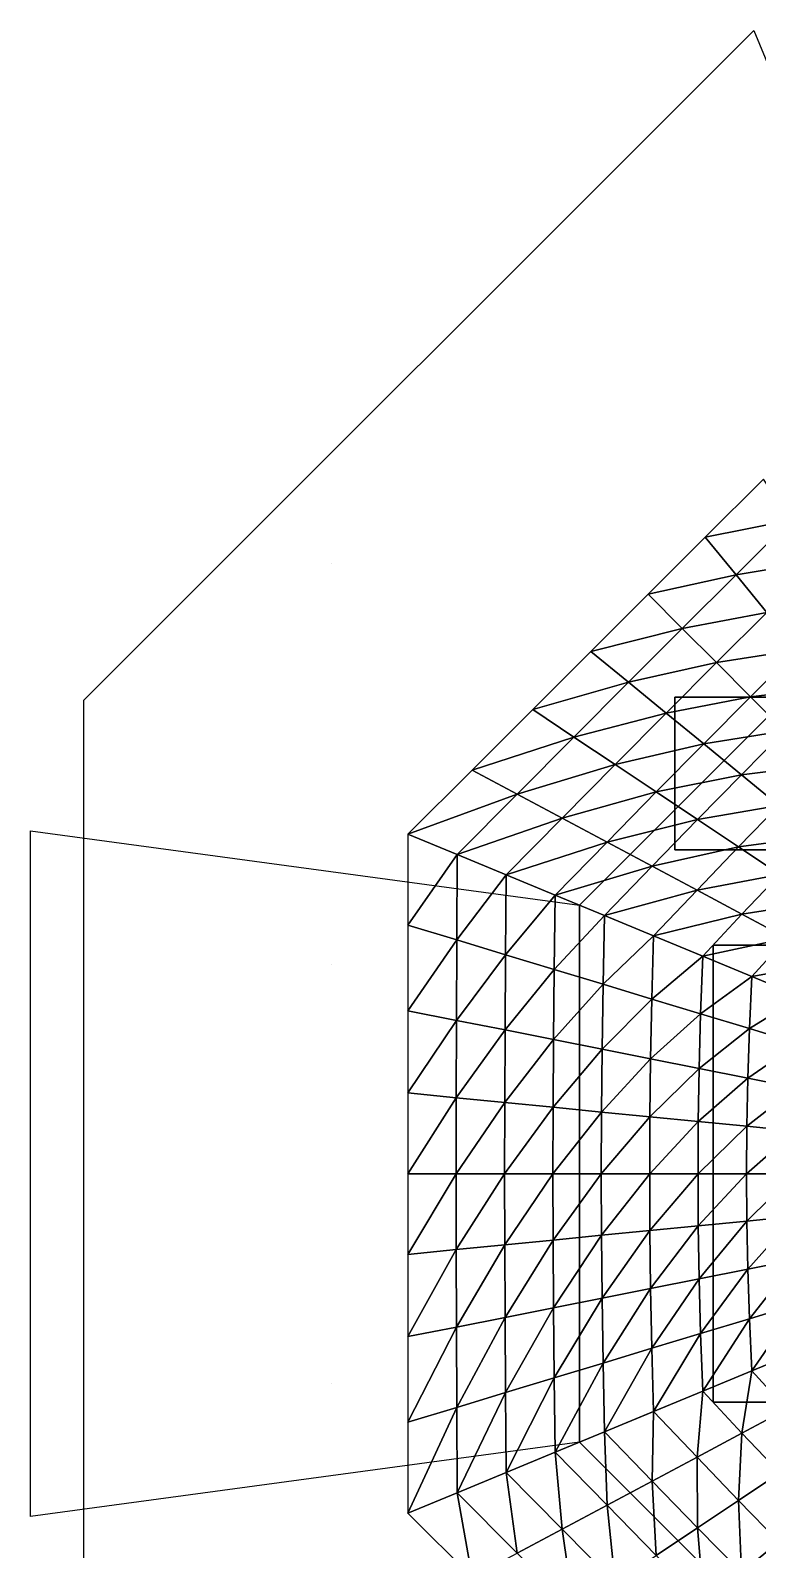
# Model space of a CAD drawing. Header units: metres. Extents: x -6.3 to 5, y -6 to 6.
# Drawn here: x -6.28 to -2.47, y -1.97 to 6 of the extents above; entities that cross this region are included whole.
import ezdxf

# ---------------------------------------------------------------- set-up
doc = ezdxf.new("R2010")
doc.units = ezdxf.units.M
for name, color, linetype in [('ACO_3D', 1, 'CONTINUOUS'), ('DECK', 32, 'CONTINUOUS'), ('FUNDACAO', 5, 'CONTINUOUS'), ('MEMBRANA_3D', 3, 'CONTINUOUS'), ('MOBILIARIO', 9, 'CONTINUOUS'), ('PAREDES', 7, 'CONTINUOUS'), ('VIDRO_3D', 4, 'CONTINUOUS')]:
    doc.layers.add(name, color=color, linetype=linetype)

msp = doc.modelspace()

# ---------------------------------------------------------------- linework, layer by layer
at = {"layer": 'ACO_3D'}
for points in [[(3.4, 1.4083, 2.7), (1.4083, 3.4, 2.7), (-1.4083, 3.4, 2.7), (-3.4, 1.4083, 2.7), (-3.4, -1.4083, 2.7), (-1.4083, -3.4, 2.7), (1.4083, -3.4, 2.7), (3.4, -1.4083, 2.7), (3.4, 1.4083, 2.7)], [(-6.2801, 1.8, -0.2), (-6.2801, 1.8, 2.4)], [(-3.4, 1.4083, 2.7), (-0.6929, 0.287, 4.6)], [(-3.4, 1.4083, 0), (-3.4, 1.4083, 2.7)], [(-3.4, -1.4083, 2.7), (-0.6929, -0.287, 4.6)], [(-3.4, -1.4083, 0), (-3.4, -1.4083, 2.7)], [(-6.2801, -1.8, -0.2), (-6.2801, -1.8, 2.4)]]:
    msp.add_polyline3d(points, dxfattribs=at)
at = {"layer": 'DECK'}
msp.add_polyline3d([(-1.4083, 3.4, 0), (-3.4, 1.4083, 0), (-3.4, -1.4083, 0), (-1.4083, -3.4, 0), (-2.4853, -6, 0), (-6, -2.4853, 0), (-6, 2.4853, 0), (-2.4853, 6, 0), (-1.4083, 3.4, 0)], dxfattribs=at)
at = {"layer": 'FUNDACAO'}
for points in [[(-4.7, 3.2, -0.2), (-4.7, 3.2, -2)], [(-6.0801, 1.8, -0.2), (-6.0801, 1.8, -2)], [(-4.7, 1.1, -0.2), (-4.7, 1.1, -2)], [(-3.4, 0, -0.2), (-3.4, 0, -2)], [(-4.7, -1.1, -0.2), (-4.7, -1.1, -2)], [(-6.0801, -1.8, -0.2), (-6.0801, -1.8, -2)]]:
    msp.add_polyline3d(points, dxfattribs=at)
at = {"layer": 'MEMBRANA_3D'}
for points in [[(-2.2915, 3.4295, 2.6793), (-2.4358, 3.6454, 2.35), (-2.7411, 3.34, 2.35)], [(-2.2915, 3.4295, 2.6793), (-2.7411, 3.34, 2.35), (-2.5793, 3.1429, 2.7212)], [(-2.1473, 3.2137, 2.8622), (-2.2915, 3.4295, 2.6793), (-2.5793, 3.1429, 2.7212)], [(-2.5793, 3.1429, 2.7212), (-2.7411, 3.34, 2.35), (-3.0406, 3.0406, 2.35)], [(-2.1473, 3.2137, 2.8622), (-2.5793, 3.1429, 2.7212), (-2.4175, 2.9457, 2.9)], [(-2.5793, 3.1429, 2.7212), (-3.0406, 3.0406, 2.35), (-2.8613, 2.8613, 2.7348)], [(-2.4175, 2.9457, 2.9), (-2.5793, 3.1429, 2.7212), (-2.8613, 2.8613, 2.7348)], [(-2.8613, 2.8613, 2.7348), (-3.0406, 3.0406, 2.35), (-3.34, 2.7411, 2.35)], [(-2.4175, 2.9457, 2.9), (-2.8613, 2.8613, 2.7348), (-2.682, 2.682, 2.9124)], [(-2.2557, 2.7485, 3.0752), (-2.4175, 2.9457, 2.9), (-2.682, 2.682, 2.9124)], [(-2.8613, 2.8613, 2.7348), (-3.34, 2.7411, 2.35), (-3.1429, 2.5793, 2.7212)], [(-2.682, 2.682, 2.9124), (-2.8613, 2.8613, 2.7348), (-3.1429, 2.5793, 2.7212)], [(-3.1429, 2.5793, 2.7212), (-3.34, 2.7411, 2.35), (-3.6454, 2.4358, 2.35)], [(-2.2557, 2.7485, 3.0752), (-2.682, 2.682, 2.9124), (-2.5027, 2.5027, 3.0863)], [(-2.0939, 2.5514, 3.2465), (-2.2557, 2.7485, 3.0752), (-2.5027, 2.5027, 3.0863)], [(-2.682, 2.682, 2.9124), (-3.1429, 2.5793, 2.7212), (-2.9457, 2.4175, 2.9)], [(-2.5027, 2.5027, 3.0863), (-2.682, 2.682, 2.9124), (-2.9457, 2.4175, 2.9)], [(-3.1429, 2.5793, 2.7212), (-3.6454, 2.4358, 2.35), (-3.4295, 2.2915, 2.6793)], [(-2.9457, 2.4175, 2.9), (-3.1429, 2.5793, 2.7212), (-3.4295, 2.2915, 2.6793)], [(-2.0939, 2.5514, 3.2465), (-2.5027, 2.5027, 3.0863), (-2.3234, 2.3234, 3.2563)], [(-2.5027, 2.5027, 3.0863), (-2.9457, 2.4175, 2.9), (-2.7485, 2.2557, 3.0752)], [(-2.3234, 2.3234, 3.2563), (-2.5027, 2.5027, 3.0863), (-2.7485, 2.2557, 3.0752)], [(-3.4295, 2.2915, 2.6793), (-3.6454, 2.4358, 2.35), (-3.9629, 2.1182, 2.35)], [(-2.9457, 2.4175, 2.9), (-3.4295, 2.2915, 2.6793), (-3.2137, 2.1473, 2.8622)], [(-2.7485, 2.2557, 3.0752), (-2.9457, 2.4175, 2.9), (-3.2137, 2.1473, 2.8622)], [(-2.3234, 2.3234, 3.2563), (-2.7485, 2.2557, 3.0752), (-2.5514, 2.0939, 3.2465)], [(-2.144, 2.144, 3.4221), (-2.3234, 2.3234, 3.2563), (-2.5514, 2.0939, 3.2465)], [(-3.4295, 2.2915, 2.6793), (-3.9629, 2.1182, 2.35), (-3.7271, 1.9922, 2.6069)], [(-3.2137, 2.1473, 2.8622), (-3.4295, 2.2915, 2.6793), (-3.7271, 1.9922, 2.6069)], [(-2.7485, 2.2557, 3.0752), (-3.2137, 2.1473, 2.8622), (-2.9978, 2.0031, 3.0413)], [(-2.5514, 2.0939, 3.2465), (-2.7485, 2.2557, 3.0752), (-2.9978, 2.0031, 3.0413)], [(-3.7271, 1.9922, 2.6069), (-3.9629, 2.1182, 2.35), (-4.3, 1.7811, 2.35)], [(-3.2137, 2.1473, 2.8622), (-3.7271, 1.9922, 2.6069), (-3.4913, 1.8661, 2.7967)], [(-2.9978, 2.0031, 3.0413), (-3.2137, 2.1473, 2.8622), (-3.4913, 1.8661, 2.7967)], [(-2.5514, 2.0939, 3.2465), (-2.9978, 2.0031, 3.0413), (-2.782, 1.8589, 3.2164)], [(-2.3542, 1.9321, 3.4135), (-2.5514, 2.0939, 3.2465), (-2.782, 1.8589, 3.2164)], [(-2.144, 2.144, 3.4221), (-2.5514, 2.0939, 3.2465), (-2.3542, 1.9321, 3.4135)], [(-2.9978, 2.0031, 3.0413), (-3.4913, 1.8661, 2.7967), (-3.2554, 1.7401, 2.9825)], [(-2.782, 1.8589, 3.2164), (-2.9978, 2.0031, 3.0413), (-3.2554, 1.7401, 2.9825)], [(-3.7271, 1.9922, 2.6069), (-4.3, 1.7811, 2.35), (-4.0424, 1.6744, 2.4993)], [(-3.4913, 1.8661, 2.7967), (-3.7271, 1.9922, 2.6069), (-4.0424, 1.6744, 2.4993)], [(-2.3542, 1.9321, 3.4135), (-2.782, 1.8589, 3.2164), (-2.5662, 1.7147, 3.3871)], [(-2.1571, 1.7702, 3.5759), (-2.3542, 1.9321, 3.4135), (-2.5662, 1.7147, 3.3871)], [(-3.4913, 1.8661, 2.7967), (-4.0424, 1.6744, 2.4993), (-3.7847, 1.5677, 2.6993)], [(-3.2554, 1.7401, 2.9825), (-3.4913, 1.8661, 2.7967), (-3.7847, 1.5677, 2.6993)], [(-2.782, 1.8589, 3.2164), (-3.2554, 1.7401, 2.9825), (-3.0196, 1.614, 3.1642)], [(-2.5662, 1.7147, 3.3871), (-2.782, 1.8589, 3.2164), (-3.0196, 1.614, 3.1642)], [(-6.2801, -1.8, 2.4), (-6.2801, 1.8, 2.4), (-3.4, 1.4083, 2.85), (-3.4, -1.4083, 2.85)], [(-4.0424, 1.6744, 2.4993), (-4.3, 1.7811, 2.35), (-4.3, 1.3044, 2.35)], [(-2.1571, 1.7702, 3.5759), (-2.5662, 1.7147, 3.3871), (-2.3503, 1.5704, 3.5531)], [(-4.0424, 1.6744, 2.4993), (-4.3, 1.3044, 2.35), (-4.0441, 1.2268, 2.6069)], [(-3.7847, 1.5677, 2.6993), (-4.0424, 1.6744, 2.4993), (-4.0441, 1.2268, 2.6069)], [(-3.2554, 1.7401, 2.9825), (-3.7847, 1.5677, 2.6993), (-3.5271, 1.461, 2.8952)], [(-3.0196, 1.614, 3.1642), (-3.2554, 1.7401, 2.9825), (-3.5271, 1.461, 2.8952)], [(-2.5662, 1.7147, 3.3871), (-3.0196, 1.614, 3.1642), (-2.7838, 1.488, 3.3414)], [(-2.3503, 1.5704, 3.5531), (-2.5662, 1.7147, 3.3871), (-2.7838, 1.488, 3.3414)], [(-3.0196, 1.614, 3.1642), (-3.5271, 1.461, 2.8952), (-3.2694, 1.3542, 3.0867)], [(-2.7838, 1.488, 3.3414), (-3.0196, 1.614, 3.1642), (-3.2694, 1.3542, 3.0867)], [(-3.7847, 1.5677, 2.6993), (-4.0441, 1.2268, 2.6069), (-3.7882, 1.1492, 2.7967)], [(-3.5271, 1.461, 2.8952), (-3.7847, 1.5677, 2.6993), (-3.7882, 1.1492, 2.7967)], [(-2.3503, 1.5704, 3.5531), (-2.7838, 1.488, 3.3414), (-2.548, 1.3619, 3.5137)], [(-2.1345, 1.4262, 3.7141), (-2.3503, 1.5704, 3.5531), (-2.548, 1.3619, 3.5137)], [(-3.5271, 1.461, 2.8952), (-3.7882, 1.1492, 2.7967), (-3.5324, 1.0715, 2.9825)], [(-3.2694, 1.3542, 3.0867), (-3.5271, 1.461, 2.8952), (-3.5324, 1.0715, 2.9825)], [(-2.7838, 1.488, 3.3414), (-3.2694, 1.3542, 3.0867), (-3.0118, 1.2475, 3.2734)], [(-2.548, 1.3619, 3.5137), (-2.7838, 1.488, 3.3414), (-3.0118, 1.2475, 3.2734)], [(-2.548, 1.3619, 3.5137), (-3.0118, 1.2475, 3.2734), (-2.7541, 1.1408, 3.455)], [(-2.3122, 1.2359, 3.6807), (-2.548, 1.3619, 3.5137), (-2.7541, 1.1408, 3.455)], [(-2.1345, 1.4262, 3.7141), (-2.548, 1.3619, 3.5137), (-2.3122, 1.2359, 3.6807)], [(-4.0441, 1.2268, 2.6069), (-4.3, 1.3044, 2.35), (-4.3, 0.8553, 2.35)], [(-3.2694, 1.3542, 3.0867), (-3.5324, 1.0715, 2.9825), (-3.2765, 0.9939, 3.1642)], [(-3.0118, 1.2475, 3.2734), (-3.2694, 1.3542, 3.0867), (-3.2765, 0.9939, 3.1642)], [(-4.0441, 1.2268, 2.6069), (-4.3, 0.8553, 2.35), (-4.0454, 0.8047, 2.6793)], [(-3.7882, 1.1492, 2.7967), (-4.0441, 1.2268, 2.6069), (-4.0454, 0.8047, 2.6793)], [(-3.0118, 1.2475, 3.2734), (-3.2765, 0.9939, 3.1642), (-3.0206, 0.9163, 3.3414)], [(-2.7541, 1.1408, 3.455), (-3.0118, 1.2475, 3.2734), (-3.0206, 0.9163, 3.3414)], [(-2.3122, 1.2359, 3.6807), (-2.7541, 1.1408, 3.455), (-2.4965, 1.0341, 3.631)], [(-2.0764, 1.1098, 3.8418), (-2.3122, 1.2359, 3.6807), (-2.4965, 1.0341, 3.631)], [(-3.7882, 1.1492, 2.7967), (-4.0454, 0.8047, 2.6793), (-3.7908, 0.754, 2.8622)], [(-3.5324, 1.0715, 2.9825), (-3.7882, 1.1492, 2.7967), (-3.7908, 0.754, 2.8622)], [(-2.7541, 1.1408, 3.455), (-3.0206, 0.9163, 3.3414), (-2.7647, 0.8387, 3.5137)], [(-2.4965, 1.0341, 3.631), (-2.7541, 1.1408, 3.455), (-2.7647, 0.8387, 3.5137)], [(-3.5324, 1.0715, 2.9825), (-3.7908, 0.754, 2.8622), (-3.5362, 0.7034, 3.0413)], [(-3.2765, 0.9939, 3.1642), (-3.5324, 1.0715, 2.9825), (-3.5362, 0.7034, 3.0413)], [(-2.0764, 1.1098, 3.8418), (-2.4965, 1.0341, 3.631), (-2.2388, 0.9273, 3.8009)], [(-3.2765, 0.9939, 3.1642), (-3.5362, 0.7034, 3.0413), (-3.2816, 0.6528, 3.2164)], [(-3.0206, 0.9163, 3.3414), (-3.2765, 0.9939, 3.1642), (-3.2816, 0.6528, 3.2164)], [(-2.4965, 1.0341, 3.631), (-2.7647, 0.8387, 3.5137), (-2.5089, 0.7611, 3.6807)], [(-2.2388, 0.9273, 3.8009), (-2.4965, 1.0341, 3.631), (-2.5089, 0.7611, 3.6807)], [(-3.0206, 0.9163, 3.3414), (-3.2816, 0.6528, 3.2164), (-3.027, 0.6021, 3.3871)], [(-2.7647, 0.8387, 3.5137), (-3.0206, 0.9163, 3.3414), (-3.027, 0.6021, 3.3871)], [(-2.2388, 0.9273, 3.8009), (-2.5089, 0.7611, 3.6807), (-2.253, 0.6834, 3.8418)], [(-4.0454, 0.8047, 2.6793), (-4.3, 0.8553, 2.35), (-4.3, 0.4235, 2.35)], [(-4.0454, 0.8047, 2.6793), (-4.3, 0.4235, 2.35), (-4.0462, 0.3985, 2.7212)], [(-3.7908, 0.754, 2.8622), (-4.0454, 0.8047, 2.6793), (-4.0462, 0.3985, 2.7212)], [(-2.7647, 0.8387, 3.5137), (-3.027, 0.6021, 3.3871), (-2.7724, 0.5515, 3.5531)], [(-2.5089, 0.7611, 3.6807), (-2.7647, 0.8387, 3.5137), (-2.7724, 0.5515, 3.5531)], [(-3.7908, 0.754, 2.8622), (-4.0462, 0.3985, 2.7212), (-3.7923, 0.3735, 2.9)], [(-3.5362, 0.7034, 3.0413), (-3.7908, 0.754, 2.8622), (-3.7923, 0.3735, 2.9)], [(-2.5089, 0.7611, 3.6807), (-2.7724, 0.5515, 3.5531), (-2.5178, 0.5008, 3.7141)], [(-2.253, 0.6834, 3.8418), (-2.5089, 0.7611, 3.6807), (-2.5178, 0.5008, 3.7141)], [(-3.5362, 0.7034, 3.0413), (-3.7923, 0.3735, 2.9), (-3.5385, 0.3485, 3.0752)], [(-3.2816, 0.6528, 3.2164), (-3.5362, 0.7034, 3.0413), (-3.5385, 0.3485, 3.0752)], [(-3.2816, 0.6528, 3.2164), (-3.5385, 0.3485, 3.0752), (-3.2847, 0.3235, 3.2465)], [(-3.027, 0.6021, 3.3871), (-3.2816, 0.6528, 3.2164), (-3.2847, 0.3235, 3.2465)], [(-2.253, 0.6834, 3.8418), (-2.5178, 0.5008, 3.7141), (-2.2632, 0.4502, 3.8693)], [(-3.027, 0.6021, 3.3871), (-3.2847, 0.3235, 3.2465), (-3.0309, 0.2985, 3.4135)], [(-2.7724, 0.5515, 3.5531), (-3.027, 0.6021, 3.3871), (-3.0309, 0.2985, 3.4135)], [(-2.7724, 0.5515, 3.5531), (-3.0309, 0.2985, 3.4135), (-2.777, 0.2735, 3.5759)], [(-2.5178, 0.5008, 3.7141), (-2.7724, 0.5515, 3.5531), (-2.777, 0.2735, 3.5759)], [(-2.5178, 0.5008, 3.7141), (-2.777, 0.2735, 3.5759), (-2.5232, 0.2485, 3.7334)], [(-2.2632, 0.4502, 3.8693), (-2.5178, 0.5008, 3.7141), (-2.5232, 0.2485, 3.7334)], [(-4.0462, 0.3985, 2.7212), (-4.3, 0.4235, 2.35), (-4.3, 0, 2.35)], [(-2.2632, 0.4502, 3.8693), (-2.5232, 0.2485, 3.7334), (-2.2694, 0.2235, 3.8853)], [(-4.0462, 0.3985, 2.7212), (-4.3, 0, 2.35), (-4.0464, 0, 2.7348)], [(-3.7923, 0.3735, 2.9), (-4.0462, 0.3985, 2.7212), (-4.0464, 0, 2.7348)], [(-3.7923, 0.3735, 2.9), (-4.0464, 0, 2.7348), (-3.7929, 0, 2.9124)], [(-3.5385, 0.3485, 3.0752), (-3.7923, 0.3735, 2.9), (-3.7929, 0, 2.9124)], [(-3.5385, 0.3485, 3.0752), (-3.7929, 0, 2.9124), (-3.5393, 0, 3.0863)], [(-3.2847, 0.3235, 3.2465), (-3.5385, 0.3485, 3.0752), (-3.5393, 0, 3.0863)], [(-3.2847, 0.3235, 3.2465), (-3.5393, 0, 3.0863), (-3.2857, 0, 3.2563)], [(-3.0309, 0.2985, 3.4135), (-3.2847, 0.3235, 3.2465), (-3.2857, 0, 3.2563)], [(-3.0309, 0.2985, 3.4135), (-3.2857, 0, 3.2563), (-3.0321, 0, 3.4221)], [(-2.777, 0.2735, 3.5759), (-3.0309, 0.2985, 3.4135), (-3.0321, 0, 3.4221)], [(-2.777, 0.2735, 3.5759), (-3.0321, 0, 3.4221), (-2.7786, 0, 3.5834)], [(-2.5232, 0.2485, 3.7334), (-2.777, 0.2735, 3.5759), (-2.7786, 0, 3.5834)], [(-2.5232, 0.2485, 3.7334), (-2.7786, 0, 3.5834), (-2.525, 0, 3.7397)], [(-2.2694, 0.2235, 3.8853), (-2.5232, 0.2485, 3.7334), (-2.525, 0, 3.7397)], [(-2.2694, 0.2235, 3.8853), (-2.525, 0, 3.7397), (-2.2714, 0, 3.8905)], [(-4.0464, 0, 2.7348), (-4.3, 0, 2.35), (-4.3, -0.4235, 2.35)], [(-4.0464, 0, 2.7348), (-4.3, -0.4235, 2.35), (-4.0462, -0.3985, 2.7212)], [(-3.7929, 0, 2.9124), (-4.0464, 0, 2.7348), (-4.0462, -0.3985, 2.7212)], [(-3.7929, 0, 2.9124), (-4.0462, -0.3985, 2.7212), (-3.7923, -0.3735, 2.9)], [(-3.5393, 0, 3.0863), (-3.7929, 0, 2.9124), (-3.7923, -0.3735, 2.9)], [(-3.5393, 0, 3.0863), (-3.7923, -0.3735, 2.9), (-3.5385, -0.3485, 3.0752)], [(-3.2857, 0, 3.2563), (-3.5393, 0, 3.0863), (-3.5385, -0.3485, 3.0752)], [(-3.2857, 0, 3.2563), (-3.5385, -0.3485, 3.0752), (-3.2847, -0.3235, 3.2465)], [(-3.0321, 0, 3.4221), (-3.2857, 0, 3.2563), (-3.2847, -0.3235, 3.2465)], [(-3.0321, 0, 3.4221), (-3.2847, -0.3235, 3.2465), (-3.0309, -0.2985, 3.4135)], [(-2.7786, 0, 3.5834), (-3.0321, 0, 3.4221), (-3.0309, -0.2985, 3.4135)], [(-2.7786, 0, 3.5834), (-3.0309, -0.2985, 3.4135), (-2.777, -0.2735, 3.5759)], [(-2.525, 0, 3.7397), (-2.7786, 0, 3.5834), (-2.777, -0.2735, 3.5759)], [(-2.525, 0, 3.7397), (-2.777, -0.2735, 3.5759), (-2.5232, -0.2485, 3.7334)], [(-2.2714, 0, 3.8905), (-2.525, 0, 3.7397), (-2.5232, -0.2485, 3.7334)], [(-2.2714, 0, 3.8905), (-2.5232, -0.2485, 3.7334), (-2.2694, -0.2235, 3.8853)], [(-2.2694, -0.2235, 3.8853), (-2.5232, -0.2485, 3.7334), (-2.5178, -0.5008, 3.7141)], [(-2.2694, -0.2235, 3.8853), (-2.5178, -0.5008, 3.7141), (-2.2632, -0.4502, 3.8693)], [(-3.0309, -0.2985, 3.4135), (-3.2847, -0.3235, 3.2465), (-3.2816, -0.6528, 3.2164)], [(-3.0309, -0.2985, 3.4135), (-3.2816, -0.6528, 3.2164), (-3.027, -0.6021, 3.3871)], [(-2.777, -0.2735, 3.5759), (-3.0309, -0.2985, 3.4135), (-3.027, -0.6021, 3.3871)], [(-2.777, -0.2735, 3.5759), (-3.027, -0.6021, 3.3871), (-2.7724, -0.5515, 3.5531)], [(-2.5232, -0.2485, 3.7334), (-2.777, -0.2735, 3.5759), (-2.7724, -0.5515, 3.5531)], [(-2.5232, -0.2485, 3.7334), (-2.7724, -0.5515, 3.5531), (-2.5178, -0.5008, 3.7141)], [(-4.0462, -0.3985, 2.7212), (-4.3, -0.4235, 2.35), (-4.3, -0.8553, 2.35)], [(-4.0462, -0.3985, 2.7212), (-4.3, -0.8553, 2.35), (-4.0454, -0.8047, 2.6793)], [(-3.7923, -0.3735, 2.9), (-4.0462, -0.3985, 2.7212), (-4.0454, -0.8047, 2.6793)], [(-3.7923, -0.3735, 2.9), (-4.0454, -0.8047, 2.6793), (-3.7908, -0.754, 2.8622)], [(-3.5385, -0.3485, 3.0752), (-3.7923, -0.3735, 2.9), (-3.7908, -0.754, 2.8622)], [(-3.5385, -0.3485, 3.0752), (-3.7908, -0.754, 2.8622), (-3.5362, -0.7034, 3.0413)], [(-3.2847, -0.3235, 3.2465), (-3.5385, -0.3485, 3.0752), (-3.5362, -0.7034, 3.0413)], [(-3.2847, -0.3235, 3.2465), (-3.5362, -0.7034, 3.0413), (-3.2816, -0.6528, 3.2164)], [(-2.2632, -0.4502, 3.8693), (-2.5178, -0.5008, 3.7141), (-2.5089, -0.7611, 3.6807)], [(-2.2632, -0.4502, 3.8693), (-2.5089, -0.7611, 3.6807), (-2.253, -0.6834, 3.8418)], [(-2.7724, -0.5515, 3.5531), (-3.027, -0.6021, 3.3871), (-3.0206, -0.9163, 3.3414)], [(-2.7724, -0.5515, 3.5531), (-3.0206, -0.9163, 3.3414), (-2.7647, -0.8387, 3.5137)], [(-2.5178, -0.5008, 3.7141), (-2.7724, -0.5515, 3.5531), (-2.7647, -0.8387, 3.5137)], [(-2.5178, -0.5008, 3.7141), (-2.7647, -0.8387, 3.5137), (-2.5089, -0.7611, 3.6807)], [(-3.027, -0.6021, 3.3871), (-3.2816, -0.6528, 3.2164), (-3.2765, -0.9939, 3.1642)], [(-3.027, -0.6021, 3.3871), (-3.2765, -0.9939, 3.1642), (-3.0206, -0.9163, 3.3414)], [(-3.5362, -0.7034, 3.0413), (-3.7908, -0.754, 2.8622), (-3.7882, -1.1492, 2.7967)], [(-3.5362, -0.7034, 3.0413), (-3.7882, -1.1492, 2.7967), (-3.5324, -1.0715, 2.9825)], [(-3.2816, -0.6528, 3.2164), (-3.5362, -0.7034, 3.0413), (-3.5324, -1.0715, 2.9825)], [(-3.2816, -0.6528, 3.2164), (-3.5324, -1.0715, 2.9825), (-3.2765, -0.9939, 3.1642)], [(-2.253, -0.6834, 3.8418), (-2.5089, -0.7611, 3.6807), (-2.4965, -1.0341, 3.631)], [(-2.253, -0.6834, 3.8418), (-2.4965, -1.0341, 3.631), (-2.2388, -0.9273, 3.8009)], [(-3.7908, -0.754, 2.8622), (-4.0454, -0.8047, 2.6793), (-4.0441, -1.2268, 2.6069)], [(-3.7908, -0.754, 2.8622), (-4.0441, -1.2268, 2.6069), (-3.7882, -1.1492, 2.7967)], [(-2.5089, -0.7611, 3.6807), (-2.7647, -0.8387, 3.5137), (-2.7541, -1.1408, 3.455)], [(-2.5089, -0.7611, 3.6807), (-2.7541, -1.1408, 3.455), (-2.4965, -1.0341, 3.631)], [(-4.0454, -0.8047, 2.6793), (-4.3, -0.8553, 2.35), (-4.3, -1.3044, 2.35)], [(-4.0454, -0.8047, 2.6793), (-4.3, -1.3044, 2.35), (-4.0441, -1.2268, 2.6069)], [(-2.7647, -0.8387, 3.5137), (-3.0206, -0.9163, 3.3414), (-3.0118, -1.2475, 3.2734)], [(-2.7647, -0.8387, 3.5137), (-3.0118, -1.2475, 3.2734), (-2.7541, -1.1408, 3.455)], [(-3.0206, -0.9163, 3.3414), (-3.2765, -0.9939, 3.1642), (-3.2694, -1.3542, 3.0867)], [(-3.0206, -0.9163, 3.3414), (-3.2694, -1.3542, 3.0867), (-3.0118, -1.2475, 3.2734)], [(-2.2388, -0.9273, 3.8009), (-2.4965, -1.0341, 3.631), (-2.3122, -1.2359, 3.6807)], [(-3.2765, -0.9939, 3.1642), (-3.5324, -1.0715, 2.9825), (-3.5271, -1.461, 2.8952)], [(-3.2765, -0.9939, 3.1642), (-3.5271, -1.461, 2.8952), (-3.2694, -1.3542, 3.0867)], [(-2.4965, -1.0341, 3.631), (-2.7541, -1.1408, 3.455), (-2.548, -1.3619, 3.5137)], [(-2.4965, -1.0341, 3.631), (-2.548, -1.3619, 3.5137), (-2.3122, -1.2359, 3.6807)], [(-3.5324, -1.0715, 2.9825), (-3.7882, -1.1492, 2.7967), (-3.7847, -1.5677, 2.6993)], [(-3.5324, -1.0715, 2.9825), (-3.7847, -1.5677, 2.6993), (-3.5271, -1.461, 2.8952)], [(-3.7882, -1.1492, 2.7967), (-4.0441, -1.2268, 2.6069), (-4.0424, -1.6744, 2.4993)], [(-3.7882, -1.1492, 2.7967), (-4.0424, -1.6744, 2.4993), (-3.7847, -1.5677, 2.6993)], [(-2.7541, -1.1408, 3.455), (-3.0118, -1.2475, 3.2734), (-2.7838, -1.488, 3.3414)], [(-2.7541, -1.1408, 3.455), (-2.7838, -1.488, 3.3414), (-2.548, -1.3619, 3.5137)], [(-4.0441, -1.2268, 2.6069), (-4.3, -1.3044, 2.35), (-4.3, -1.7811, 2.35)], [(-4.0441, -1.2268, 2.6069), (-4.3, -1.7811, 2.35), (-4.0424, -1.6744, 2.4993)], [(-3.0118, -1.2475, 3.2734), (-3.2694, -1.3542, 3.0867), (-3.0196, -1.614, 3.1642)], [(-3.0118, -1.2475, 3.2734), (-3.0196, -1.614, 3.1642), (-2.7838, -1.488, 3.3414)], [(-2.3122, -1.2359, 3.6807), (-2.548, -1.3619, 3.5137), (-2.3503, -1.5704, 3.5531)], [(-3.2694, -1.3542, 3.0867), (-3.5271, -1.461, 2.8952), (-3.2554, -1.7401, 2.9825)], [(-3.2694, -1.3542, 3.0867), (-3.2554, -1.7401, 2.9825), (-3.0196, -1.614, 3.1642)], [(-2.548, -1.3619, 3.5137), (-2.7838, -1.488, 3.3414), (-2.5662, -1.7147, 3.3871)], [(-2.548, -1.3619, 3.5137), (-2.5662, -1.7147, 3.3871), (-2.3503, -1.5704, 3.5531)], [(-3.5271, -1.461, 2.8952), (-3.7847, -1.5677, 2.6993), (-3.4913, -1.8661, 2.7967)], [(-3.5271, -1.461, 2.8952), (-3.4913, -1.8661, 2.7967), (-3.2554, -1.7401, 2.9825)], [(-2.7838, -1.488, 3.3414), (-3.0196, -1.614, 3.1642), (-2.782, -1.8589, 3.2164)], [(-2.7838, -1.488, 3.3414), (-2.782, -1.8589, 3.2164), (-2.5662, -1.7147, 3.3871)], [(-3.7847, -1.5677, 2.6993), (-4.0424, -1.6744, 2.4993), (-3.7271, -1.9922, 2.6069)], [(-3.7847, -1.5677, 2.6993), (-3.7271, -1.9922, 2.6069), (-3.4913, -1.8661, 2.7967)], [(-2.3503, -1.5704, 3.5531), (-2.5662, -1.7147, 3.3871), (-2.3542, -1.9321, 3.4135)], [(-3.0196, -1.614, 3.1642), (-3.2554, -1.7401, 2.9825), (-2.9978, -2.0031, 3.0413)], [(-3.0196, -1.614, 3.1642), (-2.9978, -2.0031, 3.0413), (-2.782, -1.8589, 3.2164)], [(-4.0424, -1.6744, 2.4993), (-4.3, -1.7811, 2.35), (-3.9629, -2.1182, 2.35)], [(-4.0424, -1.6744, 2.4993), (-3.9629, -2.1182, 2.35), (-3.7271, -1.9922, 2.6069)], [(-3.2554, -1.7401, 2.9825), (-3.4913, -1.8661, 2.7967), (-3.2137, -2.1473, 2.8622)], [(-3.2554, -1.7401, 2.9825), (-3.2137, -2.1473, 2.8622), (-2.9978, -2.0031, 3.0413)], [(-2.5662, -1.7147, 3.3871), (-2.782, -1.8589, 3.2164), (-2.5514, -2.0939, 3.2465)], [(-2.5662, -1.7147, 3.3871), (-2.5514, -2.0939, 3.2465), (-2.3542, -1.9321, 3.4135)], [(-3.4913, -1.8661, 2.7967), (-3.7271, -1.9922, 2.6069), (-3.4295, -2.2915, 2.6793)], [(-3.4913, -1.8661, 2.7967), (-3.4295, -2.2915, 2.6793), (-3.2137, -2.1473, 2.8622)], [(-2.782, -1.8589, 3.2164), (-2.9978, -2.0031, 3.0413), (-2.7485, -2.2557, 3.0752)], [(-2.782, -1.8589, 3.2164), (-2.7485, -2.2557, 3.0752), (-2.5514, -2.0939, 3.2465)], [(-2.3542, -1.9321, 3.4135), (-2.5514, -2.0939, 3.2465), (-2.3234, -2.3234, 3.2563)]]:
    msp.add_3dface(points, dxfattribs=at)
at = {"layer": 'MOBILIARIO'}
for points in [[(-2.9, 1.7), (-1.9, 1.7), (-1.9, 2.5), (-2.9, 2.5)], [(-2.9, 1.7, 0.75), (-1.9, 1.7, 0.75), (-1.9, 2.5, 0.75), (-2.9, 2.5, 0.75)], [(-1.9, 2.5), (-2.9, 2.5), (-2.9, 2.5, 0.75), (-1.9, 2.5, 0.75)], [(-2.9, 2.5), (-2.9, 1.7), (-2.9, 1.7, 0.75), (-2.9, 2.5, 0.75)], [(-2.9, 1.7), (-1.9, 1.7), (-1.9, 1.7, 0.75), (-2.9, 1.7, 0.75)], [(-2.7, -1.2), (-1.5, -1.2), (-1.5, 1.2), (-2.7, 1.2)], [(-2.7, -1.2, 0.8), (-1.5, -1.2, 0.8), (-1.5, 1.2, 0.8), (-2.7, 1.2, 0.8)], [(-1.5, 1.2), (-2.7, 1.2), (-2.7, 1.2, 0.8), (-1.5, 1.2, 0.8)], [(-2.7, 1.2), (-2.7, -1.2), (-2.7, -1.2, 0.8), (-2.7, 1.2, 0.8)], [(-2.7, -1.2), (-1.5, -1.2), (-1.5, -1.2, 0.8), (-2.7, -1.2, 0.8)]]:
    msp.add_3dface(points, dxfattribs=at)
at = {"layer": 'PAREDES'}
msp.add_polyline3d([(3.4, 1.4083, 0), (1.4083, 3.4, 0), (-1.4083, 3.4, 0), (-3.4, 1.4083, 0), (-3.4, -1.4083, 0), (-1.4083, -3.4, 0), (1.4083, -3.4, 0), (3.4, -1.4083, 0), (3.4, 1.4083, 0)], dxfattribs=at)
at = {"layer": 'VIDRO_3D'}
for points in [[(-1.4083, 3.4), (-3.4, 1.4083), (-3.4, 1.4083, 2.55), (-1.4083, 3.4, 2.55)], [(-3.4, 1.4083), (-3.4, -1.4083), (-3.4, -1.4083, 2.55), (-3.4, 1.4083, 2.55)], [(-3.4, -1.4083), (-1.4083, -3.4), (-1.4083, -3.4, 2.55), (-3.4, -1.4083, 2.55)]]:
    msp.add_3dface(points, dxfattribs=at)

doc.saveas('drawing.dxf')
